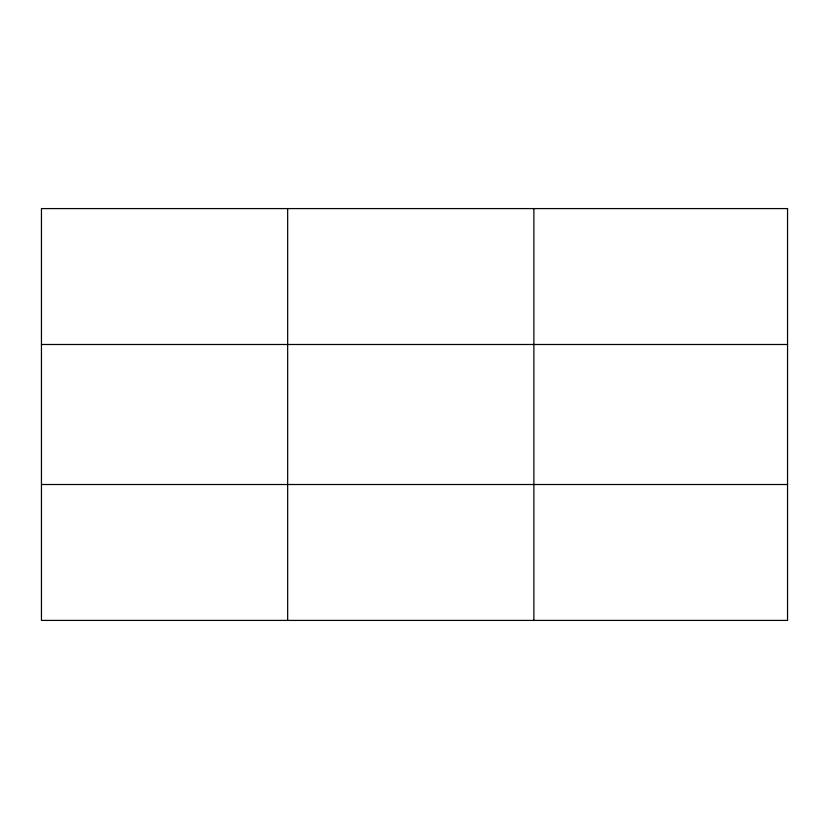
<?xml version="1.0" encoding="UTF-8"?>
<svg xmlns="http://www.w3.org/2000/svg" width="829" height="829" viewBox="0 0 829 829"><rect width="100%" height="100%" fill="white"/><g stroke="black" fill="none" stroke-linecap="round" stroke-linejoin="round"><path stroke-width="1.24" d="M287.663 620.413L287.663 208.587M533.876 620.413L533.876 208.587M41.45 344.491L787.55 344.491M41.45 484.509L787.55 484.509M787.55 208.587L787.55 620.413L41.45 620.413L41.45 208.587L787.55 208.587"/></g></svg>
